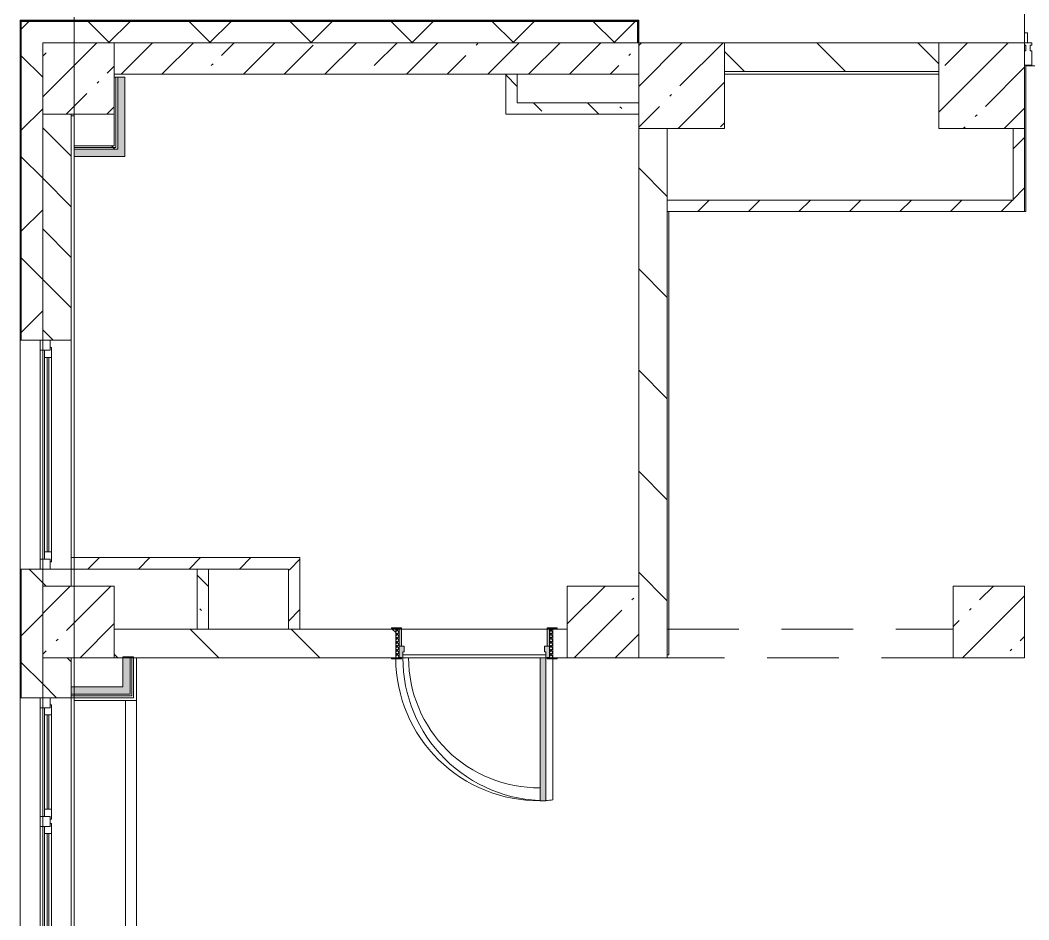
# Model space of a CAD drawing. Header units: millimetres. Extents: x 81633 to 280618, y -8553 to 29000.
# Drawn here: x 145234 to 152292, y 9067 to 15358 of the extents above; entities that cross this region are included whole.
import ezdxf

# ---------------------------------------------------------------- set-up
doc = ezdxf.new("R2010")
doc.units = ezdxf.units.MM
doc.linetypes.add('200_ШТРИХ__ш1_п0_6_', pattern=[800, 500, -300])
for name, color, linetype, lineweight in [('A-DETL-MBND-1', 7, '200_ШТРИХ__ш1_п0_6_', 9), ('A-GLAZ-3', 7, 'Continuous', 5), ('A-GLAZ-CWMG-2', 7, 'Continuous', 5), ('A-WALL', 7, 'Continuous', 9), ('A-WALL-2', 7, 'Continuous', 5), ('I-WALL-5', 7, 'Continuous', 5), ('S-COLS-2', 7, 'Continuous', 5), ('Оси', 7, 'Continuous', 9)]:
    doc.layers.add(name, color=color, linetype=linetype, lineweight=lineweight)
for name, color, linetype, lineweight, true_color in [('A-DOOR-4', 7, 'Continuous', 5, 0xe2e2e2), ('A-DOOR-5', 7, 'Continuous', 5, 0xaaaaaa), ('A-DOOR-FRAM-2', 7, 'Continuous', 5, 0xe2e2e2), ('A-DOOR-FRAM-4', 7, 'Continuous', 5, 0xaaaaaa), ('A-FLOR-2', 7, 'Continuous', 5, 0xaaaaaa), ('I-WALL-4', 7, 'Continuous', 9, 0xe7e7e7), ('I-WALL-7', 7, 'Continuous', 5, 0x787878)]:
    doc.layers.add(name, color=color, linetype=linetype, lineweight=lineweight, true_color=true_color)
pattern_1 = [(45, (145501.93, 0), (-285.123, 285.123), []), (45, (145787.05, 0), (-285.123, 285.123), [504.031, -100.806, 16.764, -84.042])]
pattern_2 = [(135, (145501.93, 0), (-353.553, -353.553), [])]
pattern_3 = [(45, (145501.93, 0), (-353.553, 353.553), []), (135, (145501.93, 0), (-353.553, -353.553), [])]
pattern_4 = [(45, (145501.93, 0), (-176.7767, 176.7767), [])]
pattern_5 = [(135, (145501.93, 0), (-377.17, -377.17), [533.4, -88.9, 17.78, -88.9]), (135, (145501.93, 376.94), (-377.17, -377.17), []), (50, (145501.93, 0), (637.645, -55.787), [66.675, -733.425]), (355, (145501.9, 0), (-123.35, 668.7), [53.34, -586.74]), (100.451, (145555.07, -4.65), (514.3, 612.908), [56.665, -623.315]), (46.184, (145501.9, 177.8), (948.776, -147.15), [100.01, -1100.137]), (96.636, (145581, 165.5), (830.91, 865.997), [85, -934.973]), (351.184, (145501.9, 177.8), (830.92, 865.99), [80.01, -880.11]), (21, (145590.83, 133.35), (530.65, -357.928), [66.675, -733.425]), (326, (145590.8, 133.35), (216.308, 644.658), [53.34, -586.74]), (71.451, (145635.05, 103.5), (746.96, 286.724), [56.665, -623.315]), (37.5, (145501.93, 0), (10.8105, 295.9426), [16.764, -562.864, 16.764, -578.866, -588.962]), (37.5, (145501.93, 0), (10.8105, 295.9426), [-1175.258, 16.764, -572.198]), (7.5, (145501.93, 0), (233.869, 350.632), [16.764, -322.834, 16.764, -549.529, -224.472]), (7.5, (145501.93, 0), (233.869, 350.632), [-905.891, 16.764, -207.708]), (327.5, (145303.68, 0), (474.568, -20.0513), [16.764, -205.486, 16.764, -676.656, -920.115]), (327.5, (145303.68, 0), (474.568, -20.0513), [-915.67, 16.764, -903.351]), (317.5, (145214.8, 0), (518.452, 88.993), [16.764, -272.161, 16.764, -443.738, -653.415]), (317.5, (145214.8, 0), (518.452, 88.993), [-749.427, 16.764, -636.65])]
pattern_6 = [(45, (145501.9, 0), (-530.33, 530.33), []), (135, (145501.9, 0), (-530.33, -530.33), [])]

# ---------------------------------------------------------------- blocks, each defined once
blk = doc.blocks.new('BSC_Колонна _Прямоугольная - 500х500-V135-2_3_3_птичка')
at = {"layer": 'S-COLS-2'}
h = blk.add_hatch(dxfattribs=at)
h.set_pattern_fill('FP_111', color=256, style=0, pattern_type=2)
h.set_pattern_definition([(45, (-140, -14950), (-285.123, 285.123), []), (45, (145.12, -14950), (-285.123, 285.123), [504.031, -100.806, 16.764, -84.042])])
h.paths.add_polyline_path([(-250, -250), (250, -250), (250, 250), (-250, 250), (-250, 160.6)])
for p, q in [((250, 250), (-250, 250)), ((-250, 250), (-250, -250)), ((250, -250), (250, 250)), ((-250, -250), (250, -250))]:
    blk.add_line(p, q, dxfattribs=at)
blk = doc.blocks.new('110_Дверь_СКБ_1Ст_Внутренняя1 - Д-4к_п__1100x2100h_Артистические EI30-33310874-2_3_3_птичка')
at = {"layer": 'A-DOOR-4'}
h = blk.add_hatch(color=256, dxfattribs=at)
h.paths.add_polyline_path([(512.5, 100), (512.5, 60), (502.5, 60), (502.5, 20), (537.5, 20), (537.5, 100)])
h.paths.add_polyline_path([(-487.5, 100), (-512.5, 100), (-512.5, 20), (-477.5, 20), (-477.5, 60), (-487.5, 60)])
at = {"layer": 'A-DOOR-5'}
h = blk.add_hatch(dxfattribs=at)
h.set_pattern_fill('FP_22', color=256, style=0, pattern_type=2)
h.set_pattern_definition([(135, (1751.41, 164.685), (-14.14214, -14.14214), []), (225, (1751.41, 164.685), (14.14214, -14.14214), [])])
h.paths.add_polyline_path([(537.5, 100), (537.5, -100), (562.5, -100), (562.5, 100)])
at = {"layer": 'A-DOOR-FRAM-2'}
for points in [[(-447.5, 1100), (-487.5, 1100), (-487.5, 100), (-447.5, 100), (-447.5, 622.5)], [(-567.5, 108), (-567.5, 100), (-497.5, 100), (-497.5, 108)], [(592.5, 108), (522.5, 108), (522.5, 100), (592.5, 100)], [(-497.5, 20), (-512.5, 20), (-512.5, -100), (-497.5, -100)], [(537.5, 20), (522.5, 20), (522.5, -100), (537.5, -100)], [(-567.5, -100), (-567.5, -108), (-497.5, -108), (-497.5, -100)], [(522.5, -100), (522.5, -108), (592.5, -108), (592.5, -100)]]:
    blk.add_hatch(color=256, dxfattribs=at).paths.add_polyline_path(points)
at = {"layer": 'A-DOOR-FRAM-4'}
h = blk.add_hatch(dxfattribs=at)
h.set_pattern_fill('FP_23', color=256, style=0, pattern_type=2)
h.set_pattern_definition([(45, (-371.384, 164.685), (-14.1421, 14.1421), []), (135, (-371.384, 164.685), (-14.1421, -14.1421), [])])
h.paths.add_polyline_path([(-512.5, 100), (-537.5, 100), (-537.5, -100), (-512.5, -100)])
at = {"layer": 'A-DOOR-5'}
for p, q in [((-487.5, 1100), (-487.5, 100)), ((-447.5, 1100), (-487.5, 1100)), ((-447.5, 100), (-447.5, 1100)), ((-487.5, 100), (-447.5, 100))]:
    blk.add_line(p, q, dxfattribs=at)
blk.add_arc((-487.5, 100), 1000, 360, 90, dxfattribs=at)
at = {"layer": 'A-DOOR-FRAM-4'}
for p, q in [((-497.5, 108), (-567.5, 108)), ((-567.5, 108), (-567.5, 100)), ((-567.5, 100), (-497.5, 100)), ((-512.5, 100), (-537.5, 100)), ((-537.5, 100), (-537.5, -100)), ((-487.5, 100), (-512.5, 100)), ((-512.5, 100), (-512.5, 20)), ((-512.5, -100), (-512.5, 100)), ((-497.5, 100), (-512.5, 100)), ((-512.5, 100), (-512.5, 99)), ((-512.5, 99), (-497.5, 99)), ((-497.5, 100), (-497.5, 108)), ((-497.5, 99), (-497.5, 100)), ((-487.5, 60), (-487.5, 100)), ((512.5, 100), (512.5, 60)), ((537.5, 100), (512.5, 100)), ((592.5, 108), (522.5, 108)), ((522.5, 108), (522.5, 100)), ((537.5, 100), (522.5, 100)), ((522.5, 100), (522.5, 99)), ((522.5, 100), (592.5, 100)), ((522.5, 99), (537.5, 99)), ((537.5, 20), (537.5, 100)), ((562.5, 100), (537.5, 100)), ((537.5, 100), (537.5, -100)), ((537.5, 99), (537.5, 100)), ((562.5, -100), (562.5, 100)), ((592.5, 100), (592.5, 108)), ((-512.5, 20), (-477.5, 20)), ((-497.5, 20), (-512.5, 20)), ((-512.5, 20), (-512.5, -100)), ((-497.5, -100), (-497.5, 20)), ((-477.5, 60), (-487.5, 60)), ((-477.5, 20), (-477.5, 60)), ((512.5, 60), (502.5, 60)), ((502.5, 60), (502.5, 20)), ((502.5, 20), (537.5, 20)), ((537.5, 20), (522.5, 20)), ((522.5, 20), (522.5, -100)), ((537.5, -100), (537.5, 20)), ((-497.5, -100), (-567.5, -100)), ((-567.5, -100), (-567.5, -108)), ((-567.5, -108), (-497.5, -108)), ((-537.5, -100), (-512.5, -100)), ((-512.5, -100), (-497.5, -100)), ((-497.5, -108), (-497.5, -100)), ((522.5, -100), (537.5, -100)), ((592.5, -100), (522.5, -100)), ((522.5, -100), (522.5, -108)), ((522.5, -108), (592.5, -108)), ((537.5, -100), (562.5, -100)), ((592.5, -108), (592.5, -100))]:
    blk.add_line(p, q, dxfattribs=at)
blk = doc.blocks.new('BSC_Колонна _Прямоугольная - 500х500-22206884-2_3_3_птичка')
at = {"layer": 'S-COLS-2'}
h = blk.add_hatch(dxfattribs=at)
h.set_pattern_fill('FP_157', color=256, style=0, pattern_type=2)
h.set_pattern_definition([(45, (-6510, -11150), (-285.123, 285.123), []), (45, (-6224.88, -11150), (-285.123, 285.123), [504.031, -100.806, 16.764, -84.042])])
h.paths.add_polyline_path([(-250, -250), (250, -250), (250, 250), (-250, 250)])
for p, q in [((250, 250), (-250, 250)), ((-250, 250), (-250, -250)), ((250, -250), (250, 250)), ((-250, -250), (250, -250))]:
    blk.add_line(p, q, dxfattribs=at)
blk = doc.blocks.new('BSC_Колонна _Прямоугольная - 500х500-V197-2_3_3_птичка')
at = {"layer": 'S-COLS-2'}
h = blk.add_hatch(dxfattribs=at)
h.set_pattern_fill('FP_158', color=256, style=0, pattern_type=2)
h.set_pattern_definition([(45, (-3810, -11150), (-285.123, 285.123), []), (45, (-3524.88, -11150), (-285.123, 285.123), [504.031, -100.806, 16.764, -84.042])])
h.paths.add_polyline_path([(-250, -250), (250, -250), (250, 250), (-250, 250)])
for p, q in [((250, 250), (-250, 250)), ((-250, 250), (-250, -250)), ((250, -250), (250, 250)), ((-250, -250), (250, -250))]:
    blk.add_line(p, q, dxfattribs=at)
blk = doc.blocks.new('120_Окно_СКБ_1Ст - 120_Окно_СКБ_1Ст_1600х2500_h_ 2-22959204-2_3_3_птичка')
at = {"layer": 'A-GLAZ-3'}
for p, q in [((-800, -127), (-800, -57)), ((-800, -57), (-730, -57)), ((800, -57), (-800, -57)), ((-730, -57), (-730, -127)), ((730, -127), (730, -57)), ((730, -57), (800, -57)), ((800, -57), (800, -127)), ((-730, -127), (-800, -127)), ((-800, -127), (-750, -127)), ((-730, -127), (-750, -127)), ((-750, -127), (-750, -137)), ((-750, -137), (750, -137)), ((750, -137), (-750, -137)), ((730, -87), (-730, -87)), ((-730, -87), (-730, -127)), ((-680, -137), (-680, -87)), ((-680, -107), (680, -107)), ((680, -117), (-680, -117)), ((680, -137), (680, -87)), ((730, -127), (730, -87)), ((800, -127), (730, -127)), ((750, -127), (730, -127)), ((750, -127), (800, -127)), ((750, -137), (750, -127))]:
    blk.add_line(p, q, dxfattribs=at)
blk = doc.blocks.new('120_Окно_СКБ_2Ст - 120_Окно_СКБ_2Ст 2100х2500 _мал створка справа_-22445857-2_3_3_птичка')
at = {"layer": 'A-GLAZ-3'}
for p, q in [((-1050, -127), (-1050, -57)), ((-1050, -57), (-980, -57)), ((1050, -57), (-1050, -57)), ((-980, -57), (-980, -127)), ((150, -127), (150, -57)), ((150, -57), (220, -57)), ((220, -57), (220, -127)), ((980, -127), (980, -57)), ((980, -57), (1050, -57)), ((1050, -57), (1050, -127)), ((-980, -127), (-1050, -127)), ((-1050, -127), (-1000, -127)), ((-980, -127), (-1000, -127)), ((-1000, -127), (-1000, -137)), ((-1000, -137), (170, -137)), ((170, -137), (-1000, -137)), ((150, -87), (-980, -87)), ((-980, -87), (-980, -127)), ((-930, -137), (-930, -87)), ((-930, -107), (100, -107)), ((100, -117), (-930, -117)), ((100, -137), (100, -87)), ((150, -127), (150, -87)), ((220, -127), (150, -127)), ((170, -127), (150, -127)), ((170, -127), (200, -127)), ((170, -137), (170, -127)), ((220, -127), (200, -127)), ((200, -127), (200, -137)), ((200, -137), (1000, -137)), ((1000, -137), (200, -137)), ((980, -87), (220, -87)), ((220, -87), (220, -127)), ((270, -137), (270, -87)), ((270, -107), (930, -107)), ((930, -117), (270, -117)), ((930, -137), (930, -87)), ((980, -127), (980, -87)), ((1050, -127), (980, -127)), ((1000, -127), (980, -127)), ((1000, -127), (1050, -127)), ((1000, -137), (1000, -127))]:
    blk.add_line(p, q, dxfattribs=at)
blk = doc.blocks.new('BSC_Колонна _Прямоугольная - 500х500-V206-2_3_3_птичка')
at = {"layer": 'S-COLS-2'}
h = blk.add_hatch(dxfattribs=at)
h.set_pattern_fill('FP_166', color=256, style=0, pattern_type=2)
h.set_pattern_definition([(45, (-140, -11150), (-285.123, 285.123), []), (45, (145.12, -11150), (-285.123, 285.123), [504.031, -100.806, 16.764, -84.042])])
h.paths.add_polyline_path([(-127.7, -250), (250, -250), (250, 250), (-250, 250), (-250, -250)])
for p, q in [((250, 250), (-250, 250)), ((-250, 250), (-250, -250)), ((250, -250), (250, 250)), ((-250, -250), (250, -250))]:
    blk.add_line(p, q, dxfattribs=at)
blk = doc.blocks.new('Прямоугольный импост - Импост структурный с накладкой - 160мм-23997897-2_3_3_птичка')
at = {"layer": 'A-GLAZ-CWMG-2'}
for p, q in [((0, 140), (-50, 140)), ((-50, 140), (-50, 40)), ((0, 40), (0, 140)), ((-50, 40), (-40, 40)), ((-40, 0), (-50, 0)), ((-50, 0), (-50, -17)), ((-40, 40), (-40, 0)), ((-10, 0), (-10, 40)), ((-10, 40), (0, 40)), ((0, 0), (-10, 0)), ((0, -17), (0, 0)), ((-50, -17), (0, -17))]:
    blk.add_line(p, q, dxfattribs=at)
blk = doc.blocks.new('Зашивка приборов отопления42 - Зашивка приборов отопления-33374801-2_3_3_птичка')
at = {"layer": 'A-WALL-2'}
for p, q in [((37471.9, 23439), (35371.9, 23439)), ((37471.9, 23079), (37471.9, 23439)), ((35371.9, 23079), (37471.9, 23079)), ((37471.9, 23079), (35371.9, 23079)), ((37471.9, 23004), (37471.9, 23079)), ((35371.9, 23004), (37471.9, 23004))]:
    blk.add_line(p, q, dxfattribs=at)

msp = doc.modelspace()

# ---------------------------------------------------------------- hatches: boundary and pattern name
at = {"layer": 'A-WALL-2'}
h = msp.add_hatch(dxfattribs=at)
h.set_pattern_fill('FP_80', color=256, style=0, pattern_type=2)
h.set_pattern_definition(pattern_3)
h.paths.add_polyline_path([(145391.9, -100), (145391.9, 5220), (145241.9, 5220), (145241.9, -100)])
h.paths.add_polyline_path([(145241.9, 7320), (145391.9, 7320), (145391.9, 8520), (145241.9, 8520), (145241.9, 7419.3)])
h.paths.add_polyline_path([(145391.9, 10620), (145391.9, 11520), (145241.9, 11520), (145241.9, 10620)])
h.paths.add_polyline_path([(145241.9, 13120), (145391.9, 13120), (145391.9, 15350), (145241.9, 15350), (145241.9, 14700)])
h = msp.add_hatch(dxfattribs=at)
h.set_pattern_fill('FP_80', color=256, style=0, pattern_type=2)
h.set_pattern_definition(pattern_3)
h.paths.add_polyline_path([(149553.9, 15200), (149553.9, 15350), (145391.9, 15350), (145391.9, 15200), (148637.2, 15200)])
h = msp.add_hatch(dxfattribs=at)
h.set_pattern_fill('FP_90', color=256, style=0, pattern_type=2)
h.set_pattern_definition([(135, (145501.93, 0), (-176.7767, -176.7767), [])])
h.paths.add_polyline_path([(145514.3, 7900), (145591.9, 7900), (145591.9, 8520), (145391.9, 8520), (145391.9, 7900)])
h.paths.add_polyline_path([(145391.9, 10620), (145591.9, 10620), (145591.9, 10900), (145391.9, 10900)])
h.paths.add_polyline_path([(145449.1, 11400), (145591.9, 11400), (145591.9, 11520), (145391.9, 11520), (145391.9, 11400)])
h.paths.add_polyline_path([(145591.9, 13120), (145591.9, 14700), (145391.9, 14700), (145391.9, 13120), (145514.3, 13120)])
at = {"layer": 'I-WALL-4'}
for points in [[(145966.9, 14405), (145966.9, 14960), (145916.9, 14960), (145916.9, 14405)], [(145891.9, 14405), (145916.9, 14405), (145916.9, 14455), (145611.9, 14455), (145611.9, 14405)], [(146002.9, 10695), (146002.9, 10905), (145952.9, 10905), (145952.9, 10695)], [(145591.9, 10645), (146002.9, 10645), (146002.9, 10695), (145591.9, 10695)]]:
    msp.add_hatch(color=256, dxfattribs=at).paths.add_polyline_path(points)
at = {"layer": 'I-WALL-5'}
h = msp.add_hatch(dxfattribs=at)
h.set_pattern_fill('FP_88', color=256, style=0, pattern_type=2)
h.set_pattern_definition(pattern_1)
h.paths.add_polyline_path([(148711.9, 14980), (149561.9, 14980), (149561.9, 15200), (145891.9, 15200), (145891.9, 14980), (148631.9, 14980)])
h = msp.add_hatch(dxfattribs=at)
h.set_pattern_fill('FP_91', color=256, style=0, pattern_type=2)
h.set_pattern_definition(pattern_2)
h.paths.add_polyline_path([(151661.9, 15000), (151661.9, 15200), (150161.9, 15200), (150161.9, 15000), (150719.2, 15000)])
h = msp.add_hatch(dxfattribs=at)
h.set_pattern_fill('FP_91', color=256, style=0, pattern_type=2)
h.set_pattern_definition(pattern_2)
h.paths.add_polyline_path([(149678.2, 10900), (149761.9, 10900), (149761.9, 14600), (149561.9, 14600), (149561.9, 10900)])
h = msp.add_hatch(dxfattribs=at)
h.set_pattern_fill('FP_92', color=256, style=0, pattern_type=2)
h.set_pattern_definition(pattern_4)
h.paths.add_polyline_path([(152261.9, 14100), (152261.9, 14600), (152181.9, 14600), (152181.9, 14100)])
h = msp.add_hatch(dxfattribs=at)
h.set_pattern_fill('FP_174', color=256, style=0, pattern_type=2)
h.set_pattern_definition(pattern_6)
h.paths.add_polyline_path([(145891.9, 14467.5), (145891.9, 14480), (145611.9, 14480), (145611.9, 14467.5)])
h = msp.add_hatch(dxfattribs=at)
h.set_pattern_fill('FP_174', color=256, style=0, pattern_type=2)
h.set_pattern_definition(pattern_6)
h.paths.add_polyline_path([(145611.9, 14455), (145904.4, 14455), (145904.4, 14467.5), (145611.9, 14467.5)])
h = msp.add_hatch(dxfattribs=at)
h.set_pattern_fill('FP_92', color=256, style=0, pattern_type=2)
h.set_pattern_definition(pattern_4)
h.paths.add_polyline_path([(152261.9, 14020), (152261.9, 14100), (149761.9, 14100), (149761.9, 14020), (151760.2, 14020)])
h = msp.add_hatch(dxfattribs=at)
h.set_pattern_fill('FP_92', color=256, style=0, pattern_type=2)
h.set_pattern_definition(pattern_4)
h.paths.add_polyline_path([(147111.9, 11520), (147191.9, 11520), (147191.9, 11600), (145591.9, 11600), (145591.9, 11520), (146555.3, 11520)])
h = msp.add_hatch(dxfattribs=at)
h.set_pattern_fill('FP_92', color=256, style=0, pattern_type=2)
h.set_pattern_definition(pattern_4)
h.paths.add_polyline_path([(147191.9, 11100), (147191.9, 11520), (147111.9, 11520), (147111.9, 11100)])
h = msp.add_hatch(dxfattribs=at)
h.set_pattern_fill('FP_91', color=256, style=0, pattern_type=2)
h.set_pattern_definition(pattern_2)
h.paths.add_polyline_path([(145891.9, 10900), (147861.9, 10900), (147861.9, 11100), (145891.9, 11100), (145891.9, 10962.5)])
h.paths.add_polyline_path([(149061.9, 10900), (149061.9, 11100), (148961.9, 11100), (148961.9, 10900), (148991.9, 10900)])
at = {"layer": 'I-WALL-7'}
h = msp.add_hatch(dxfattribs=at)
h.set_pattern_fill('FP_95', color=256, style=0, pattern_type=2)
h.set_pattern_definition(pattern_5)
h.paths.add_polyline_path([(148711.9, 14700.7), (148711.9, 14980), (148631.9, 14980), (148631.9, 14700.7)])
h = msp.add_hatch(dxfattribs=at)
h.set_pattern_fill('FP_95', color=256, style=0, pattern_type=2)
h.set_pattern_definition(pattern_5)
h.paths.add_polyline_path([(149561.9, 14700.7), (149561.9, 14780.7), (148711.9, 14780.7), (148711.9, 14700.7)])
h = msp.add_hatch(dxfattribs=at)
h.set_pattern_fill('FP_95', color=256, style=0, pattern_type=2)
h.set_pattern_definition(pattern_5)
h.paths.add_polyline_path([(146551.9, 11100), (146551.9, 11520), (146471.9, 11520), (146471.9, 11100)])
at = {"layer": 'S-COLS-2'}
h = msp.add_hatch(dxfattribs=at)
h.set_pattern_fill('FP_88', color=256, style=0, pattern_type=2)
h.set_pattern_definition(pattern_1)
h.paths.add_polyline_path([(150161.9, 14600), (150161.9, 15200), (149561.9, 15200), (149561.9, 14600), (149761.9, 14600)])
h = msp.add_hatch(dxfattribs=at)
h.set_pattern_fill('FP_88', color=256, style=0, pattern_type=2)
h.set_pattern_definition(pattern_1)
h.paths.add_polyline_path([(152261.9, 14600), (152261.9, 15200), (151661.9, 15200), (151661.9, 14600), (151760.2, 14600)])

# ---------------------------------------------------------------- linework, layer by layer
at = {"layer": 'A-DETL-MBND-1'}
for p, q in [((152261.9, 15270), (152281.9, 15270)), ((152281.9, 15200), (152281.9, 15270)), ((149761.9, 11100), (151761.9, 11100)), ((151761.9, 10900), (149761.9, 10900))]:
    msp.add_line(p, q, dxfattribs=at)
at = {"layer": 'A-FLOR-2'}
for p, q in [((152261.9, 15200), (152261.9, 20770)), ((159211.9, 15040), (152271.9, 15040)), ((152271.9, 15040), (152271.9, 14020)), ((151661.9, 14980), (150161.9, 14980)), ((149771.9, 14020), (149771.9, 10920)), ((152271.9, 14020), (152261.9, 14020)), ((146046.9, 10900), (146046.9, 10600)), ((147951.9, 10899), (147901.9, 10899)), ((148911.9, 10920), (147911.9, 10920)), ((148961.9, 9905), (148961.9, 10892)), ((149771.9, 10920), (149761.9, 10920))]:
    msp.add_line(p, q, dxfattribs=at)
for radius, start, end in [(1000, 180.45922, 270.57477), (910, 180.06296, 270.62964), (1000, 272.87006, 275.73917)]:
    msp.add_arc((148861.9, 10900), radius, start, end, dxfattribs=at)
at = {"layer": 'A-WALL'}
for p, q in [((145391.9, 15358), (145238.9, 15358)), ((149556.9, 15353), (145238.9, 15353)), ((145238.9, 15353), (145238.9, 13120)), ((149553.9, 15350), (145241.9, 15350)), ((145241.9, 15350), (145241.9, 13120)), ((149553.9, 15200), (149553.9, 15350)), ((149556.9, 15200), (149556.9, 15353)), ((148711.9, 14980), (148631.9, 14980)), ((145904.4, 14467.5), (145904.4, 14960)), ((145916.9, 14455), (145916.9, 14960)), ((145391.9, 14700), (145391.9, 13120)), ((145611.9, 14467.5), (145904.4, 14467.5)), ((145611.9, 14455), (145916.9, 14455)), ((149761.9, 14100), (149761.9, 14020)), ((145238.9, 11520), (145238.9, 10620)), ((145241.9, 11520), (145241.9, 10620)), ((145391.9, 11520), (145391.9, 11400)), ((146551.9, 11520), (146471.9, 11520)), ((146471.9, 11100), (146551.9, 11100)), ((147111.9, 11100), (147191.9, 11100)), ((145391.9, 10900), (145391.9, 10620)), ((146002.9, 10905), (146002.9, 10645)), ((146015.4, 10905), (146015.4, 10632.5)), ((146002.9, 10645), (145591.9, 10645)), ((146015.4, 10632.5), (145591.9, 10632.5))]:
    msp.add_line(p, q, dxfattribs=at)
at = {"layer": 'A-WALL-2'}
for p, q in [((149561.9, 15358), (145233.9, 15358)), ((145233.9, 15358), (145233.9, 11520)), ((149561.9, 15200), (149561.9, 15358)), ((145591.9, 11600), (145591.9, 14700)), ((145233.9, 13120), (145591.9, 13120)), ((145591.9, 11520), (145233.9, 11520)), ((145233.9, 11520), (145233.9, -258)), ((145591.9, 11400), (145591.9, 11520)), ((145591.9, 10900), (145591.9, 8500)), ((145233.9, 10620), (145591.9, 10620))]:
    msp.add_line(p, q, dxfattribs=at)
at = {"layer": 'I-WALL-5'}
for p, q in [((149561.9, 15200), (145891.9, 15200)), ((149561.9, 14980), (149561.9, 15200)), ((151661.9, 15200), (150161.9, 15200)), ((150161.9, 15200), (150161.9, 15000)), ((151661.9, 15000), (151661.9, 15200)), ((145891.9, 14980), (148631.9, 14980)), ((148631.9, 14980), (148631.9, 14700.7)), ((148711.9, 14980), (149561.9, 14980)), ((148711.9, 14780.7), (148711.9, 14980)), ((150161.9, 15000), (151661.9, 15000)), ((145966.9, 14960), (145891.9, 14960)), ((145966.9, 14405), (145966.9, 14960)), ((149561.9, 14780.7), (148711.9, 14780.7)), ((149561.9, 14700.7), (149561.9, 14780.7)), ((145611.9, 14690), (145591.9, 14690)), ((145611.9, 14690), (145611.9, 11600)), ((145891.9, 14700), (145891.9, 14480)), ((148631.9, 14700.7), (149561.9, 14700.7)), ((149561.9, 14600), (149561.9, 11400)), ((149761.9, 14600), (149561.9, 14600)), ((149761.9, 14100), (149761.9, 14600)), ((152261.9, 14600), (152181.9, 14600)), ((152181.9, 14600), (152181.9, 14100)), ((152261.9, 14020), (152261.9, 14600)), ((145891.9, 14480), (145611.9, 14480)), ((145611.9, 14405), (145966.9, 14405)), ((152181.9, 14100), (149761.9, 14100)), ((149761.9, 10900), (149761.9, 14020)), ((149761.9, 14020), (152261.9, 14020)), ((145391.9, 11520), (145391.9, 13120)), ((147191.9, 11600), (145591.9, 11600)), ((145591.9, 11600), (145591.9, 11520)), ((147191.9, 11100), (147191.9, 11600)), ((145591.9, 11520), (146471.9, 11520)), ((145611.9, 11520), (145611.9, 11400)), ((146471.9, 11520), (146471.9, 11100)), ((146551.9, 11520), (147111.9, 11520)), ((146551.9, 11100), (146551.9, 11520)), ((147111.9, 11520), (147111.9, 11100)), ((146471.9, 11100), (145891.9, 11100)), ((147111.9, 11100), (146551.9, 11100)), ((147831.9, 11100), (147191.9, 11100)), ((147901.9, 11100), (148921.9, 11100)), ((149061.9, 11100), (148991.9, 11100)), ((145611.9, 10900), (145611.9, 10695)), ((145891.9, 10900), (147831.9, 10900)), ((146027.9, 10905), (145952.9, 10905)), ((145952.9, 10905), (145952.9, 10695)), ((146027.9, 10620), (146027.9, 10905)), ((148871.9, 10900), (147911.9, 10900)), ((148991.9, 10900), (149061.9, 10900)), ((149561.9, 10900), (149761.9, 10900)), ((145952.9, 10695), (145591.9, 10695)), ((145391.9, 8520), (145391.9, 10620)), ((145591.9, 10620), (146027.9, 10620)), ((145611.9, 10620), (145611.9, 8500))]:
    msp.add_line(p, q, dxfattribs=at)
at = {"layer": 'S-COLS-2'}
for p, q in [((150161.9, 15200), (149561.9, 15200)), ((149561.9, 15200), (149561.9, 14600)), ((150161.9, 15000), (150161.9, 15200)), ((152261.9, 15200), (151661.9, 15200)), ((151661.9, 15200), (151661.9, 14600)), ((152261.9, 14600), (152261.9, 15200)), ((150161.9, 14600), (150161.9, 15000)), ((149561.9, 14600), (149761.9, 14600)), ((149761.9, 14600), (150161.9, 14600)), ((151661.9, 14600), (152261.9, 14600))]:
    msp.add_line(p, q, dxfattribs=at)
at = {"layer": 'Оси'}
msp.add_line((145611.9, 5439), (145611.9, 15380), dxfattribs=at)

# ---------------------------------------------------------------- block references
at = {"layer": 'A-DOOR-5', "rotation": 180}
msp.add_blockref('110_Дверь_СКБ_1Ст_Внутренняя1 - Д-4к_п__1100x2100h_Артистические EI30-33310874-2_3_3_птичка', (148424.4, 11000), dxfattribs=at)
at = {"layer": 'A-GLAZ-3', "rotation": 89.99999999999993}
for name, p in [('120_Окно_СКБ_1Ст - 120_Окно_СКБ_1Ст_1600х2500_h_ 2-22959204-2_3_3_птичка', (145316.9, 12320)), ('120_Окно_СКБ_2Ст - 120_Окно_СКБ_2Ст 2100х2500 _мал створка справа_-22445857-2_3_3_птичка', (145316.9, 9570))]:
    msp.add_blockref(name, p, dxfattribs=at)
at = {"layer": 'A-GLAZ-CWMG-2', "rotation": 180}
msp.add_blockref('Прямоугольный импост - Импост структурный с накладкой - 160мм-23997897-2_3_3_птичка', (152261.9, 15183), dxfattribs=at)
at = {"layer": 'A-WALL-2', "rotation": 90.0000000000001}
msp.add_blockref('Зашивка приборов отопления42 - Зашивка приборов отопления-33374801-2_3_3_птичка', (169050.9, -26871.9), dxfattribs=at)
at = {"layer": 'S-COLS-2'}
for name, p in [('BSC_Колонна _Прямоугольная - 500х500-V135-2_3_3_птичка', (145641.9, 14950)), ('BSC_Колонна _Прямоугольная - 500х500-V206-2_3_3_птичка', (145641.9, 11150)), ('BSC_Колонна _Прямоугольная - 500х500-V197-2_3_3_птичка', (149311.9, 11150)), ('BSC_Колонна _Прямоугольная - 500х500-22206884-2_3_3_птичка', (152011.9, 11150))]:
    msp.add_blockref(name, p, dxfattribs=at)

doc.saveas('drawing.dxf')
